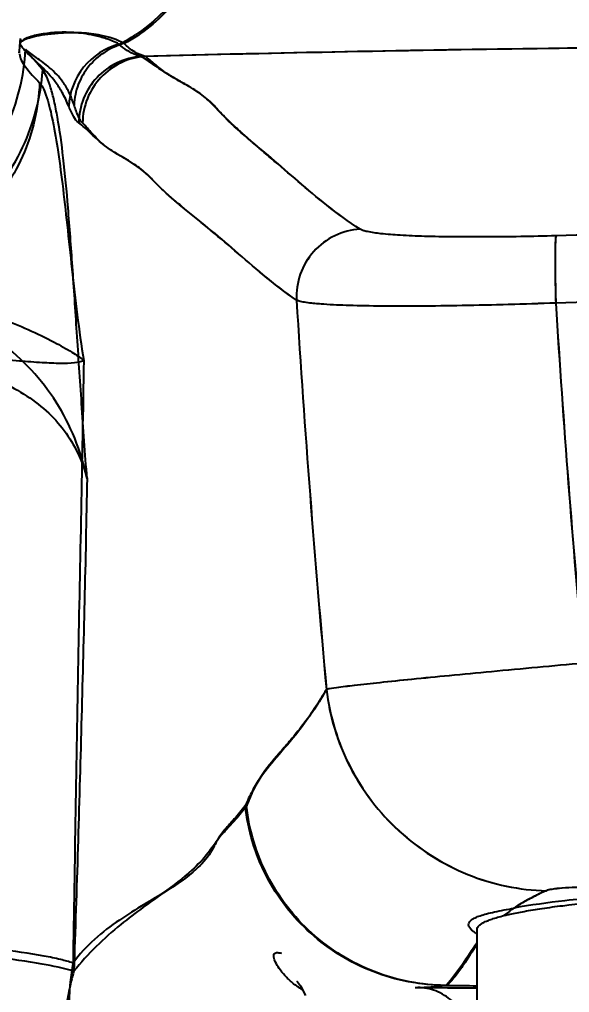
# Model space of a CAD drawing. Header units: millimetres. Extents: x 3553 to 4035, y 25961 to 26175.
# Drawn here: x 3888.5 to 3904.81, y 26053.11 to 26081.94 of the extents above; entities that cross this region are included whole.
import ezdxf

# ---------------------------------------------------------------- set-up
doc = ezdxf.new("R2010")
doc.units = ezdxf.units.MM
doc.styles.get("Standard").update_dxf_attribs({"font": ''})
doc.styles.get('Standard').set_extended_font_data('SimSun')
doc.dimstyles.new('副本 ISO-25-2bei', dxfattribs={"dimscale": 1.7, "dimtxt": 5, "dimasz": 5, "dimexe": 0.5, "dimexo": 0.625, "dimgap": 2, "dimtad": 1, "dimlfac": 0.0393, "dimdsep": 46, "dimtxsty": 'Standard', "dimcen": 2.5, "dimclrd": 1, "dimclre": 1, "dimclrt": 3, "dimadec": 0, "dimazin": 0, "dimtfac": 1, "dimtmove": 0, "dimatfit": 3, "dimfxl": 0, "dimarcsym": 0})

# ---------------------------------------------------------------- blocks, each defined once
blk = doc.blocks.new('*D0')
at = {"color": 1, "lineweight": -2, "transparency": 16777216}
for p, q in [((3837.025, 26072.582), (3837.025, 26160.935)), ((3991.079, 26072.745), (3991.079, 26160.935)), ((3845.525, 26160.085), (3982.579, 26160.085))]:
    blk.add_line(p, q, dxfattribs=at)
at = {"color": 1, "transparency": 16777216}
for points in [[(3845.525, 26161.502), (3845.525, 26158.669), (3837.025, 26160.085)], [(3982.579, 26161.502), (3982.579, 26158.669), (3991.079, 26160.085)]]:
    blk.add_solid(points, dxfattribs=at)
at = {"layer": 'Defpoints', "color": 0, "transparency": 16777216}
for p in [(3991.079, 26160.085), (3991.079, 26071.683), (3837.025, 26071.519)]:
    blk.add_point(p, dxfattribs=at)
at = {"color": 3, "transparency": 16777216, "insert": (3914.052, 26169.435), "char_height": 8.5, "attachment_point": 5}
blk.add_mtext('154.1', dxfattribs=at)

msp = doc.modelspace()

# ---------------------------------------------------------------- linework, layer by layer
for points, knots in [([(3895.085, 26088.704), (3895.107, 26087.891), (3895.039, 26087.072), (3894.877, 26086.273), (3894.877, 26086.273), (3894.725, 26085.522), (3894.491, 26084.788), (3894.163, 26084.096), (3894.163, 26084.096), (3893.867, 26083.471), (3893.495, 26082.881), (3893.031, 26082.364), (3893.031, 26082.364), (3892.622, 26081.907), (3892.142, 26081.508), (3891.602, 26081.223)], [0, 0, 0, 0, 0.25, 0.25, 0.25, 0.25, 0.5, 0.5, 0.5, 0.5, 0.75, 0.75, 0.75, 0.75, 1, 1, 1, 1]), ([(3895.084, 26088.287), (3895.07, 26087.571), (3894.985, 26086.852), (3894.828, 26086.151), (3894.828, 26086.151), (3894.68, 26085.49), (3894.468, 26084.845), (3894.176, 26084.224), (3894.176, 26084.224), (3893.67, 26083.147), (3892.923, 26082.142), (3891.945, 26081.489)], [0, 0, 0, 0, 0.333333, 0.333333, 0.333333, 0.333333, 0.666667, 0.666667, 0.666667, 0.666667, 1, 1, 1, 1]), ([(3891.599, 26081.227), (3891.391, 26081.348), (3891.155, 26081.42), (3890.917, 26081.468), (3890.917, 26081.468), (3890.725, 26081.506), (3890.532, 26081.529), (3890.338, 26081.539), (3890.338, 26081.539), (3890.175, 26081.548), (3890.012, 26081.547), (3889.849, 26081.539), (3889.849, 26081.539), (3889.708, 26081.533), (3889.568, 26081.522), (3889.43, 26081.507), (3889.43, 26081.507), (3889.312, 26081.493), (3889.194, 26081.477), (3889.077, 26081.455), (3889.077, 26081.455), (3888.983, 26081.437), (3888.89, 26081.416), (3888.797, 26081.389), (3888.797, 26081.389), (3888.733, 26081.37), (3888.667, 26081.348), (3888.608, 26081.317), (3888.608, 26081.317), (3888.588, 26081.307), (3888.57, 26081.296), (3888.552, 26081.282), (3888.552, 26081.282), (3888.541, 26081.274), (3888.529, 26081.264), (3888.524, 26081.251)], [0, 0, 0, 0, 0.111111, 0.111111, 0.111111, 0.111111, 0.222222, 0.222222, 0.222222, 0.222222, 0.333333, 0.333333, 0.333333, 0.333333, 0.444444, 0.444444, 0.444444, 0.444444, 0.555556, 0.555556, 0.555556, 0.555556, 0.666667, 0.666667, 0.666667, 0.666667, 0.777778, 0.777778, 0.777778, 0.777778, 0.888889, 0.888889, 0.888889, 0.888889, 1, 1, 1, 1]), ([(3889.198, 26081.512), (3889.061, 26081.491), (3888.925, 26081.461), (3888.792, 26081.416), (3888.792, 26081.416), (3888.71, 26081.388), (3888.629, 26081.354), (3888.562, 26081.3)], [0, 0, 0, 0, 0.5, 0.5, 0.5, 0.5, 1, 1, 1, 1]), ([(3891.449, 26081.205), (3891.391, 26081.244), (3891.328, 26081.272), (3891.262, 26081.297), (3891.262, 26081.297), (3891.199, 26081.322), (3891.134, 26081.346), (3891.069, 26081.367), (3891.069, 26081.367), (3890.953, 26081.405), (3890.834, 26081.437), (3890.713, 26081.464), (3890.713, 26081.464), (3890.608, 26081.488), (3890.503, 26081.506), (3890.395, 26081.521), (3890.395, 26081.521), (3890.301, 26081.534), (3890.204, 26081.543), (3890.109, 26081.55), (3890.109, 26081.55), (3889.805, 26081.571), (3889.498, 26081.559), (3889.198, 26081.512)], [0, 0, 0, 0, 0.166667, 0.166667, 0.166667, 0.166667, 0.333333, 0.333333, 0.333333, 0.333333, 0.5, 0.5, 0.5, 0.5, 0.666667, 0.666667, 0.666667, 0.666667, 0.833333, 0.833333, 0.833333, 0.833333, 1, 1, 1, 1]), ([(3888.562, 26081.3), (3888.557, 26081.294), (3888.552, 26081.29), (3888.546, 26081.285), (3888.546, 26081.285), (3888.535, 26081.274), (3888.525, 26081.261), (3888.52, 26081.245)], [0, 0, 0, 0, 0.5, 0.5, 0.5, 0.5, 1, 1, 1, 1]), ([(3888.55, 26081.157), (3888.546, 26081.163), (3888.542, 26081.171), (3888.539, 26081.177), (3888.539, 26081.177), (3888.53, 26081.193), (3888.523, 26081.21), (3888.52, 26081.228)], [0, 0, 0, 0, 0.5, 0.5, 0.5, 0.5, 1, 1, 1, 1]), ([(3891.448, 26081.205), (3891.046, 26081.096), (3890.668, 26080.855), (3890.4, 26080.523), (3890.4, 26080.523), (3890.134, 26080.196), (3889.977, 26079.779), (3889.959, 26079.367)], [0, 0, 0, 0, 0.5, 0.5, 0.5, 0.5, 1, 1, 1, 1]), ([(3891.598, 26081.227), (3891.396, 26081.172), (3891.201, 26081.085), (3891.025, 26080.97), (3891.025, 26080.97), (3890.848, 26080.855), (3890.69, 26080.713), (3890.558, 26080.551), (3890.558, 26080.551), (3890.425, 26080.389), (3890.319, 26080.206), (3890.244, 26080.012), (3890.244, 26080.012), (3890.17, 26079.819), (3890.126, 26079.612), (3890.116, 26079.406)], [0, 0, 0, 0, 0.25, 0.25, 0.25, 0.25, 0.5, 0.5, 0.5, 0.5, 0.75, 0.75, 0.75, 0.75, 1, 1, 1, 1]), ([(3892.107, 26080.842), (3892.052, 26080.853), (3891.999, 26080.869), (3891.946, 26080.889), (3891.946, 26080.889), (3891.764, 26080.959), (3891.6, 26081.075), (3891.452, 26081.202)], [0, 0, 0, 0, 0.5, 0.5, 0.5, 0.5, 1, 1, 1, 1]), ([(3892.224, 26080.845), (3892.117, 26080.869), (3892.014, 26080.917), (3891.919, 26080.976), (3891.919, 26080.976), (3891.804, 26081.047), (3891.7, 26081.132), (3891.602, 26081.223)], [0, 0, 0, 0, 0.5, 0.5, 0.5, 0.5, 1, 1, 1, 1]), ([(3882.423, 26074.934), (3883.217, 26074.963), (3884.014, 26075.141), (3884.75, 26075.455), (3884.75, 26075.455), (3885.487, 26075.771), (3886.162, 26076.223), (3886.734, 26076.782), (3886.734, 26076.782), (3887.306, 26077.341), (3887.774, 26078.005), (3888.107, 26078.734), (3888.107, 26078.734), (3888.439, 26079.462), (3888.635, 26080.254), (3888.681, 26081.047)], [0, 0, 0, 0, 0.25, 0.25, 0.25, 0.25, 0.5, 0.5, 0.5, 0.5, 0.75, 0.75, 0.75, 0.75, 1, 1, 1, 1]), ([(3888.503, 26080.917), (3888.502, 26080.856), (3888.523, 26080.795), (3888.549, 26080.738), (3888.549, 26080.738), (3888.584, 26080.665), (3888.63, 26080.598), (3888.678, 26080.534), (3888.678, 26080.534), (3888.804, 26080.366), (3888.948, 26080.212), (3889.096, 26080.064)], [0, 0, 0, 0, 0.333333, 0.333333, 0.333333, 0.333333, 0.666667, 0.666667, 0.666667, 0.666667, 1, 1, 1, 1]), ([(3889.959, 26079.367), (3889.902, 26079.506), (3889.84, 26079.645), (3889.766, 26079.776), (3889.766, 26079.776), (3889.706, 26079.884), (3889.636, 26079.987), (3889.562, 26080.087), (3889.562, 26080.087), (3889.436, 26080.253), (3889.295, 26080.407), (3889.145, 26080.552), (3889.145, 26080.552), (3889.024, 26080.669), (3888.897, 26080.782), (3888.777, 26080.9), (3888.777, 26080.9), (3888.73, 26080.946), (3888.684, 26080.992), (3888.64, 26081.042), (3888.64, 26081.042), (3888.607, 26081.078), (3888.576, 26081.116), (3888.55, 26081.157)], [0, 0, 0, 0, 0.166667, 0.166667, 0.166667, 0.166667, 0.333333, 0.333333, 0.333333, 0.333333, 0.5, 0.5, 0.5, 0.5, 0.666667, 0.666667, 0.666667, 0.666667, 0.833333, 0.833333, 0.833333, 0.833333, 1, 1, 1, 1]), ([(3890.116, 26079.406), (3890.072, 26079.537), (3890.025, 26079.667), (3889.964, 26079.792), (3889.964, 26079.792), (3889.914, 26079.895), (3889.855, 26079.994), (3889.789, 26080.086), (3889.789, 26080.086), (3889.676, 26080.244), (3889.538, 26080.384), (3889.391, 26080.51), (3889.391, 26080.51), (3889.266, 26080.619), (3889.132, 26080.718), (3888.997, 26080.813), (3888.997, 26080.813), (3888.891, 26080.889), (3888.783, 26080.965), (3888.681, 26081.047)], [0, 0, 0, 0, 0.2, 0.2, 0.2, 0.2, 0.4, 0.4, 0.4, 0.4, 0.6, 0.6, 0.6, 0.6, 0.8, 0.8, 0.8, 0.8, 1, 1, 1, 1]), ([(3889.188, 26080.439), (3889.097, 26080.553), (3889.003, 26080.664), (3888.908, 26080.773), (3888.908, 26080.773), (3888.831, 26080.864), (3888.753, 26080.953), (3888.681, 26081.047)], [0, 0, 0, 0, 0.5, 0.5, 0.5, 0.5, 1, 1, 1, 1]), ([(3908.733, 26081.121), (3907.215, 26081.112), (3905.697, 26081.097), (3904.179, 26081.078), (3904.179, 26081.078), (3900.154, 26081.027), (3896.13, 26080.944), (3892.107, 26080.842)], [0, 0, 0, 0, 0.5, 0.5, 0.5, 0.5, 1, 1, 1, 1]), ([(3908.733, 26081.121), (3907.228, 26081.112), (3905.722, 26081.098), (3904.216, 26081.078), (3904.216, 26081.078), (3900.218, 26081.028), (3896.221, 26080.945), (3892.224, 26080.845)], [0, 0, 0, 0, 0.5, 0.5, 0.5, 0.5, 1, 1, 1, 1]), ([(3892.107, 26080.842), (3891.862, 26080.825), (3891.619, 26080.76), (3891.395, 26080.654), (3891.395, 26080.654), (3891.172, 26080.548), (3890.969, 26080.4), (3890.799, 26080.22), (3890.799, 26080.22), (3890.63, 26080.041), (3890.494, 26079.829), (3890.401, 26079.6), (3890.401, 26079.6), (3890.308, 26079.371), (3890.258, 26079.123), (3890.255, 26078.878)], [0, 0, 0, 0, 0.25, 0.25, 0.25, 0.25, 0.5, 0.5, 0.5, 0.5, 0.75, 0.75, 0.75, 0.75, 1, 1, 1, 1]), ([(3892.224, 26080.845), (3891.978, 26080.828), (3891.733, 26080.764), (3891.51, 26080.657), (3891.51, 26080.657), (3891.286, 26080.55), (3891.082, 26080.402), (3890.912, 26080.22), (3890.912, 26080.22), (3890.742, 26080.04), (3890.606, 26079.827), (3890.514, 26079.597), (3890.514, 26079.597), (3890.421, 26079.367), (3890.372, 26079.119), (3890.37, 26078.872)], [0, 0, 0, 0, 0.25, 0.25, 0.25, 0.25, 0.5, 0.5, 0.5, 0.5, 0.75, 0.75, 0.75, 0.75, 1, 1, 1, 1]), ([(3898.596, 26075.725), (3898.256, 26075.946), (3897.927, 26076.186), (3897.609, 26076.437), (3897.609, 26076.437), (3897.321, 26076.665), (3897.042, 26076.903), (3896.763, 26077.14), (3896.763, 26077.14), (3896.492, 26077.371), (3896.221, 26077.601), (3895.951, 26077.831), (3895.951, 26077.831), (3895.818, 26077.945), (3895.684, 26078.057), (3895.551, 26078.171), (3895.551, 26078.171), (3895.42, 26078.284), (3895.289, 26078.396), (3895.159, 26078.51), (3895.159, 26078.51), (3895.034, 26078.62), (3894.907, 26078.731), (3894.784, 26078.846), (3894.784, 26078.846), (3894.726, 26078.899), (3894.67, 26078.955), (3894.615, 26079.012), (3894.615, 26079.012), (3894.562, 26079.067), (3894.511, 26079.123), (3894.46, 26079.179), (3894.46, 26079.179), (3894.359, 26079.29), (3894.258, 26079.402), (3894.148, 26079.505), (3894.148, 26079.505), (3894.027, 26079.619), (3893.895, 26079.721), (3893.757, 26079.813), (3893.757, 26079.813), (3893.601, 26079.916), (3893.439, 26080.008), (3893.276, 26080.099), (3893.276, 26080.099), (3893.122, 26080.186), (3892.97, 26080.273), (3892.821, 26080.367), (3892.821, 26080.367), (3892.696, 26080.447), (3892.573, 26080.533), (3892.451, 26080.618), (3892.451, 26080.618), (3892.339, 26080.696), (3892.226, 26080.774), (3892.107, 26080.842)], [0, 0, 0, 0, 0.071429, 0.071429, 0.071429, 0.071429, 0.142857, 0.142857, 0.142857, 0.142857, 0.214286, 0.214286, 0.214286, 0.214286, 0.285714, 0.285714, 0.285714, 0.285714, 0.357143, 0.357143, 0.357143, 0.357143, 0.428571, 0.428571, 0.428571, 0.428571, 0.5, 0.5, 0.5, 0.5, 0.571429, 0.571429, 0.571429, 0.571429, 0.642857, 0.642857, 0.642857, 0.642857, 0.714286, 0.714286, 0.714286, 0.714286, 0.785714, 0.785714, 0.785714, 0.785714, 0.857143, 0.857143, 0.857143, 0.857143, 0.928571, 0.928571, 0.928571, 0.928571, 1, 1, 1, 1]), ([(3898.596, 26075.725), (3898.254, 26075.945), (3897.925, 26076.184), (3897.607, 26076.436), (3897.607, 26076.436), (3897.32, 26076.662), (3897.043, 26076.9), (3896.767, 26077.138), (3896.767, 26077.138), (3896.501, 26077.369), (3896.235, 26077.601), (3895.968, 26077.829), (3895.968, 26077.829), (3895.703, 26078.054), (3895.434, 26078.277), (3895.172, 26078.506), (3895.172, 26078.506), (3895.046, 26078.616), (3894.922, 26078.728), (3894.801, 26078.841), (3894.801, 26078.841), (3894.685, 26078.95), (3894.571, 26079.061), (3894.46, 26079.174), (3894.46, 26079.174), (3894.354, 26079.283), (3894.252, 26079.394), (3894.142, 26079.499), (3894.142, 26079.499), (3894.085, 26079.553), (3894.026, 26079.606), (3893.965, 26079.657), (3893.965, 26079.657), (3893.898, 26079.71), (3893.829, 26079.761), (3893.758, 26079.808), (3893.758, 26079.808), (3893.601, 26079.911), (3893.437, 26080.001), (3893.272, 26080.093), (3893.272, 26080.093), (3893.122, 26080.177), (3892.973, 26080.263), (3892.832, 26080.362), (3892.832, 26080.362), (3892.72, 26080.44), (3892.613, 26080.527), (3892.509, 26080.616), (3892.509, 26080.616), (3892.415, 26080.695), (3892.324, 26080.774), (3892.224, 26080.845)], [0, 0, 0, 0, 0.076923, 0.076923, 0.076923, 0.076923, 0.153846, 0.153846, 0.153846, 0.153846, 0.230769, 0.230769, 0.230769, 0.230769, 0.307692, 0.307692, 0.307692, 0.307692, 0.384615, 0.384615, 0.384615, 0.384615, 0.461538, 0.461538, 0.461538, 0.461538, 0.538462, 0.538462, 0.538462, 0.538462, 0.615385, 0.615385, 0.615385, 0.615385, 0.692308, 0.692308, 0.692308, 0.692308, 0.769231, 0.769231, 0.769231, 0.769231, 0.846154, 0.846154, 0.846154, 0.846154, 0.923077, 0.923077, 0.923077, 0.923077, 1, 1, 1, 1]), ([(3882.922, 26074.379), (3883.713, 26074.409), (3884.504, 26074.588), (3885.236, 26074.9), (3885.236, 26074.9), (3885.97, 26075.214), (3886.643, 26075.663), (3887.216, 26076.216), (3887.216, 26076.216), (3887.787, 26076.769), (3888.257, 26077.426), (3888.594, 26078.149), (3888.594, 26078.149), (3888.931, 26078.868), (3889.134, 26079.653), (3889.188, 26080.439)], [0, 0, 0, 0, 0.25, 0.25, 0.25, 0.25, 0.5, 0.5, 0.5, 0.5, 0.75, 0.75, 0.75, 0.75, 1, 1, 1, 1]), ([(3890.502, 26068.338), (3890.447, 26069.079), (3890.394, 26069.82), (3890.343, 26070.561), (3890.343, 26070.561), (3890.294, 26071.265), (3890.247, 26071.968), (3890.201, 26072.672), (3890.201, 26072.672), (3890.158, 26073.322), (3890.115, 26073.971), (3890.07, 26074.62), (3890.07, 26074.62), (3890.03, 26075.2), (3889.988, 26075.78), (3889.94, 26076.359), (3889.94, 26076.359), (3889.899, 26076.855), (3889.854, 26077.35), (3889.797, 26077.844), (3889.797, 26077.844), (3889.751, 26078.245), (3889.697, 26078.646), (3889.625, 26079.044), (3889.625, 26079.044), (3889.596, 26079.207), (3889.564, 26079.368), (3889.528, 26079.529), (3889.528, 26079.529), (3889.497, 26079.663), (3889.462, 26079.797), (3889.421, 26079.928), (3889.421, 26079.928), (3889.389, 26080.032), (3889.353, 26080.135), (3889.308, 26080.235), (3889.308, 26080.235), (3889.275, 26080.307), (3889.239, 26080.378), (3889.188, 26080.439)], [0, 0, 0, 0, 0.1, 0.1, 0.1, 0.1, 0.2, 0.2, 0.2, 0.2, 0.3, 0.3, 0.3, 0.3, 0.4, 0.4, 0.4, 0.4, 0.5, 0.5, 0.5, 0.5, 0.6, 0.6, 0.6, 0.6, 0.7, 0.7, 0.7, 0.7, 0.8, 0.8, 0.8, 0.8, 0.9, 0.9, 0.9, 0.9, 1, 1, 1, 1]), ([(3889.096, 26080.064), (3889.066, 26079.319), (3888.892, 26078.574), (3888.589, 26077.888), (3888.589, 26077.888), (3888.286, 26077.201), (3887.852, 26076.572), (3887.321, 26076.045), (3887.321, 26076.045), (3886.788, 26075.517), (3886.157, 26075.088), (3885.466, 26074.791), (3885.466, 26074.791), (3884.777, 26074.493), (3884.03, 26074.327), (3883.286, 26074.302)], [0, 0, 0, 0, 0.25, 0.25, 0.25, 0.25, 0.5, 0.5, 0.5, 0.5, 0.75, 0.75, 0.75, 0.75, 1, 1, 1, 1]), ([(3889.096, 26080.064), (3889.136, 26080.023), (3889.165, 26079.973), (3889.19, 26079.923), (3889.19, 26079.923), (3889.228, 26079.85), (3889.257, 26079.775), (3889.284, 26079.698), (3889.284, 26079.698), (3889.36, 26079.485), (3889.414, 26079.261), (3889.461, 26079.038), (3889.461, 26079.038), (3889.524, 26078.74), (3889.576, 26078.442), (3889.623, 26078.142), (3889.623, 26078.142), (3889.679, 26077.785), (3889.726, 26077.425), (3889.771, 26077.065), (3889.771, 26077.065), (3889.822, 26076.66), (3889.867, 26076.255), (3889.912, 26075.851), (3889.912, 26075.851), (3889.959, 26075.415), (3890.006, 26074.978), (3890.054, 26074.542), (3890.054, 26074.542), (3890.153, 26073.636), (3890.257, 26072.732), (3890.406, 26071.834)], [0, 0, 0, 0, 0.125, 0.125, 0.125, 0.125, 0.25, 0.25, 0.25, 0.25, 0.375, 0.375, 0.375, 0.375, 0.5, 0.5, 0.5, 0.5, 0.625, 0.625, 0.625, 0.625, 0.75, 0.75, 0.75, 0.75, 0.875, 0.875, 0.875, 0.875, 1, 1, 1, 1]), ([(3890.255, 26078.878), (3890.192, 26078.922), (3890.148, 26078.987), (3890.11, 26079.054), (3890.11, 26079.054), (3890.051, 26079.156), (3890.003, 26079.26), (3889.959, 26079.367)], [0, 0, 0, 0, 0.5, 0.5, 0.5, 0.5, 1, 1, 1, 1]), ([(3890.37, 26078.872), (3890.346, 26078.894), (3890.327, 26078.921), (3890.309, 26078.949), (3890.309, 26078.949), (3890.287, 26078.986), (3890.267, 26079.026), (3890.248, 26079.066), (3890.248, 26079.066), (3890.197, 26079.176), (3890.156, 26079.291), (3890.116, 26079.406)], [0, 0, 0, 0, 0.333333, 0.333333, 0.333333, 0.333333, 0.666667, 0.666667, 0.666667, 0.666667, 1, 1, 1, 1]), ([(3896.712, 26073.621), (3896.374, 26073.857), (3896.046, 26074.109), (3895.728, 26074.371), (3895.728, 26074.371), (3895.444, 26074.606), (3895.167, 26074.848), (3894.886, 26075.088), (3894.886, 26075.088), (3894.62, 26075.316), (3894.351, 26075.541), (3894.08, 26075.765), (3894.08, 26075.765), (3893.948, 26075.873), (3893.816, 26075.982), (3893.683, 26076.09), (3893.683, 26076.09), (3893.554, 26076.195), (3893.424, 26076.302), (3893.294, 26076.408), (3893.294, 26076.408), (3893.169, 26076.511), (3893.045, 26076.614), (3892.924, 26076.723), (3892.924, 26076.723), (3892.813, 26076.823), (3892.705, 26076.928), (3892.6, 26077.034), (3892.6, 26077.034), (3892.498, 26077.138), (3892.398, 26077.245), (3892.291, 26077.343), (3892.291, 26077.343), (3892.173, 26077.453), (3892.045, 26077.555), (3891.911, 26077.645), (3891.911, 26077.645), (3891.754, 26077.75), (3891.587, 26077.841), (3891.425, 26077.938), (3891.425, 26077.938), (3891.266, 26078.033), (3891.11, 26078.134), (3890.966, 26078.249), (3890.966, 26078.249), (3890.837, 26078.351), (3890.718, 26078.464), (3890.598, 26078.577), (3890.598, 26078.577), (3890.488, 26078.682), (3890.377, 26078.788), (3890.255, 26078.878)], [0, 0, 0, 0, 0.076923, 0.076923, 0.076923, 0.076923, 0.153846, 0.153846, 0.153846, 0.153846, 0.230769, 0.230769, 0.230769, 0.230769, 0.307692, 0.307692, 0.307692, 0.307692, 0.384615, 0.384615, 0.384615, 0.384615, 0.461538, 0.461538, 0.461538, 0.461538, 0.538462, 0.538462, 0.538462, 0.538462, 0.615385, 0.615385, 0.615385, 0.615385, 0.692308, 0.692308, 0.692308, 0.692308, 0.769231, 0.769231, 0.769231, 0.769231, 0.846154, 0.846154, 0.846154, 0.846154, 0.923077, 0.923077, 0.923077, 0.923077, 1, 1, 1, 1]), ([(3896.711, 26073.621), (3896.373, 26073.857), (3896.044, 26074.109), (3895.725, 26074.371), (3895.725, 26074.371), (3895.443, 26074.604), (3895.167, 26074.845), (3894.89, 26075.086), (3894.89, 26075.086), (3894.628, 26075.314), (3894.365, 26075.54), (3894.096, 26075.76), (3894.096, 26075.76), (3893.834, 26075.976), (3893.568, 26076.186), (3893.307, 26076.403), (3893.307, 26076.403), (3893.182, 26076.506), (3893.059, 26076.611), (3892.937, 26076.718), (3892.937, 26076.718), (3892.822, 26076.819), (3892.709, 26076.923), (3892.6, 26077.031), (3892.6, 26077.031), (3892.495, 26077.135), (3892.393, 26077.242), (3892.285, 26077.342), (3892.285, 26077.342), (3892.165, 26077.453), (3892.037, 26077.555), (3891.903, 26077.646), (3891.903, 26077.646), (3891.746, 26077.751), (3891.581, 26077.841), (3891.419, 26077.937), (3891.419, 26077.937), (3891.266, 26078.028), (3891.116, 26078.126), (3890.98, 26078.24), (3890.98, 26078.24), (3890.863, 26078.338), (3890.755, 26078.447), (3890.653, 26078.561), (3890.653, 26078.561), (3890.56, 26078.666), (3890.469, 26078.774), (3890.37, 26078.872)], [0, 0, 0, 0, 0.083333, 0.083333, 0.083333, 0.083333, 0.166667, 0.166667, 0.166667, 0.166667, 0.25, 0.25, 0.25, 0.25, 0.333333, 0.333333, 0.333333, 0.333333, 0.416667, 0.416667, 0.416667, 0.416667, 0.5, 0.5, 0.5, 0.5, 0.583333, 0.583333, 0.583333, 0.583333, 0.666667, 0.666667, 0.666667, 0.666667, 0.75, 0.75, 0.75, 0.75, 0.833333, 0.833333, 0.833333, 0.833333, 0.916667, 0.916667, 0.916667, 0.916667, 1, 1, 1, 1]), ([(3898.596, 26075.725), (3898.337, 26075.71), (3898.079, 26075.642), (3897.844, 26075.53), (3897.844, 26075.53), (3897.609, 26075.416), (3897.396, 26075.256), (3897.222, 26075.061), (3897.222, 26075.061), (3897.047, 26074.867), (3896.912, 26074.638), (3896.824, 26074.391), (3896.824, 26074.391), (3896.737, 26074.145), (3896.698, 26073.88), (3896.711, 26073.621)], [0, 0, 0, 0, 0.25, 0.25, 0.25, 0.25, 0.5, 0.5, 0.5, 0.5, 0.75, 0.75, 0.75, 0.75, 1, 1, 1, 1]), ([(3898.596, 26075.725), (3898.338, 26075.71), (3898.079, 26075.643), (3897.845, 26075.53), (3897.845, 26075.53), (3897.609, 26075.416), (3897.397, 26075.256), (3897.222, 26075.061), (3897.222, 26075.061), (3897.048, 26074.867), (3896.912, 26074.638), (3896.825, 26074.391), (3896.825, 26074.391), (3896.738, 26074.144), (3896.699, 26073.88), (3896.712, 26073.621)], [0, 0, 0, 0, 0.25, 0.25, 0.25, 0.25, 0.5, 0.5, 0.5, 0.5, 0.75, 0.75, 0.75, 0.75, 1, 1, 1, 1]), ([(3904.403, 26075.528), (3903.705, 26075.509), (3903.008, 26075.497), (3902.311, 26075.494), (3902.311, 26075.494), (3901.992, 26075.493), (3901.675, 26075.493), (3901.357, 26075.497), (3901.357, 26075.497), (3901.072, 26075.499), (3900.789, 26075.505), (3900.504, 26075.513), (3900.504, 26075.513), (3900.263, 26075.521), (3900.022, 26075.531), (3899.781, 26075.546), (3899.781, 26075.546), (3899.591, 26075.557), (3899.401, 26075.571), (3899.211, 26075.592), (3899.211, 26075.592), (3899.077, 26075.606), (3898.943, 26075.623), (3898.812, 26075.652), (3898.812, 26075.652), (3898.766, 26075.662), (3898.722, 26075.672), (3898.679, 26075.686), (3898.679, 26075.686), (3898.65, 26075.696), (3898.621, 26075.708), (3898.596, 26075.725)], [0, 0, 0, 0, 0.125, 0.125, 0.125, 0.125, 0.25, 0.25, 0.25, 0.25, 0.375, 0.375, 0.375, 0.375, 0.5, 0.5, 0.5, 0.5, 0.625, 0.625, 0.625, 0.625, 0.75, 0.75, 0.75, 0.75, 0.875, 0.875, 0.875, 0.875, 1, 1, 1, 1]), ([(3904.404, 26075.528), (3903.706, 26075.509), (3903.009, 26075.497), (3902.311, 26075.494), (3902.311, 26075.494), (3901.994, 26075.493), (3901.676, 26075.493), (3901.358, 26075.497), (3901.358, 26075.497), (3901.073, 26075.499), (3900.79, 26075.505), (3900.505, 26075.513), (3900.505, 26075.513), (3900.263, 26075.521), (3900.023, 26075.531), (3899.782, 26075.546), (3899.782, 26075.546), (3899.591, 26075.557), (3899.401, 26075.571), (3899.211, 26075.592), (3899.211, 26075.592), (3899.077, 26075.606), (3898.944, 26075.623), (3898.812, 26075.652), (3898.812, 26075.652), (3898.768, 26075.662), (3898.723, 26075.672), (3898.681, 26075.686), (3898.681, 26075.686), (3898.652, 26075.697), (3898.621, 26075.708), (3898.596, 26075.725)], [0, 0, 0, 0, 0.125, 0.125, 0.125, 0.125, 0.25, 0.25, 0.25, 0.25, 0.375, 0.375, 0.375, 0.375, 0.5, 0.5, 0.5, 0.5, 0.625, 0.625, 0.625, 0.625, 0.75, 0.75, 0.75, 0.75, 0.875, 0.875, 0.875, 0.875, 1, 1, 1, 1]), ([(3904.403, 26075.528), (3904.395, 26075.508), (3904.394, 26075.487), (3904.393, 26075.464), (3904.393, 26075.464), (3904.389, 26075.42), (3904.386, 26075.377), (3904.384, 26075.333), (3904.384, 26075.333), (3904.381, 26075.269), (3904.38, 26075.204), (3904.379, 26075.14), (3904.379, 26075.14), (3904.378, 26075.057), (3904.377, 26074.974), (3904.377, 26074.891), (3904.377, 26074.891), (3904.375, 26074.793), (3904.377, 26074.694), (3904.377, 26074.595), (3904.377, 26074.595), (3904.378, 26074.485), (3904.379, 26074.374), (3904.38, 26074.263), (3904.38, 26074.263), (3904.384, 26074.021), (3904.389, 26073.778), (3904.396, 26073.536)], [0, 0, 0, 0, 0.142857, 0.142857, 0.142857, 0.142857, 0.285714, 0.285714, 0.285714, 0.285714, 0.428571, 0.428571, 0.428571, 0.428571, 0.571429, 0.571429, 0.571429, 0.571429, 0.714286, 0.714286, 0.714286, 0.714286, 0.857143, 0.857143, 0.857143, 0.857143, 1, 1, 1, 1]), ([(3904.404, 26075.528), (3904.396, 26075.508), (3904.395, 26075.487), (3904.394, 26075.464), (3904.394, 26075.464), (3904.39, 26075.42), (3904.387, 26075.377), (3904.385, 26075.333), (3904.385, 26075.333), (3904.382, 26075.269), (3904.381, 26075.204), (3904.38, 26075.14), (3904.38, 26075.14), (3904.379, 26075.057), (3904.378, 26074.974), (3904.378, 26074.891), (3904.378, 26074.891), (3904.377, 26074.793), (3904.378, 26074.694), (3904.378, 26074.595), (3904.378, 26074.595), (3904.379, 26074.485), (3904.38, 26074.374), (3904.382, 26074.263), (3904.382, 26074.263), (3904.385, 26074.021), (3904.39, 26073.778), (3904.397, 26073.536)], [0, 0, 0, 0, 0.142857, 0.142857, 0.142857, 0.142857, 0.285714, 0.285714, 0.285714, 0.285714, 0.428571, 0.428571, 0.428571, 0.428571, 0.571429, 0.571429, 0.571429, 0.571429, 0.714286, 0.714286, 0.714286, 0.714286, 0.857143, 0.857143, 0.857143, 0.857143, 1, 1, 1, 1]), ([(3890.502, 26068.338), (3890.413, 26068.744), (3890.292, 26069.144), (3890.136, 26069.53), (3890.136, 26069.53), (3889.985, 26069.902), (3889.802, 26070.261), (3889.587, 26070.6), (3889.587, 26070.6), (3889.372, 26070.936), (3889.126, 26071.253), (3888.855, 26071.545), (3888.855, 26071.545), (3888.577, 26071.845), (3888.273, 26072.12), (3887.95, 26072.37), (3887.95, 26072.37), (3887.262, 26072.904), (3886.486, 26073.328), (3885.678, 26073.656), (3885.678, 26073.656), (3885.243, 26073.832), (3884.799, 26073.98), (3884.347, 26074.101), (3884.347, 26074.101), (3883.879, 26074.226), (3883.403, 26074.322), (3882.922, 26074.379)], [0, 0, 0, 0, 0.142857, 0.142857, 0.142857, 0.142857, 0.285714, 0.285714, 0.285714, 0.285714, 0.428571, 0.428571, 0.428571, 0.428571, 0.571429, 0.571429, 0.571429, 0.571429, 0.714286, 0.714286, 0.714286, 0.714286, 0.857143, 0.857143, 0.857143, 0.857143, 1, 1, 1, 1]), ([(3883.286, 26074.302), (3883.725, 26074.261), (3884.161, 26074.19), (3884.594, 26074.101), (3884.594, 26074.101), (3885.009, 26074.016), (3885.42, 26073.914), (3885.828, 26073.801), (3885.828, 26073.801), (3886.553, 26073.599), (3887.266, 26073.357), (3887.967, 26073.081), (3887.967, 26073.081), (3888.499, 26072.872), (3889.023, 26072.643), (3889.529, 26072.377), (3889.529, 26072.377), (3889.707, 26072.282), (3889.884, 26072.183), (3890.056, 26072.077), (3890.056, 26072.077), (3890.176, 26072.002), (3890.296, 26071.922), (3890.406, 26071.834)], [0, 0, 0, 0, 0.166667, 0.166667, 0.166667, 0.166667, 0.333333, 0.333333, 0.333333, 0.333333, 0.5, 0.5, 0.5, 0.5, 0.666667, 0.666667, 0.666667, 0.666667, 0.833333, 0.833333, 0.833333, 0.833333, 1, 1, 1, 1]), ([(3904.396, 26073.536), (3903.924, 26073.519), (3903.453, 26073.504), (3902.982, 26073.491), (3902.982, 26073.491), (3902.528, 26073.478), (3902.074, 26073.469), (3901.621, 26073.46), (3901.621, 26073.46), (3901.199, 26073.453), (3900.778, 26073.447), (3900.356, 26073.445), (3900.356, 26073.445), (3899.98, 26073.442), (3899.604, 26073.442), (3899.228, 26073.445), (3899.228, 26073.445), (3898.91, 26073.448), (3898.591, 26073.454), (3898.274, 26073.463), (3898.274, 26073.463), (3898.022, 26073.472), (3897.771, 26073.482), (3897.521, 26073.5), (3897.521, 26073.5), (3897.423, 26073.506), (3897.325, 26073.514), (3897.229, 26073.523), (3897.229, 26073.523), (3897.15, 26073.532), (3897.072, 26073.541), (3896.995, 26073.552), (3896.995, 26073.552), (3896.937, 26073.561), (3896.879, 26073.572), (3896.822, 26073.585), (3896.822, 26073.585), (3896.784, 26073.594), (3896.746, 26073.605), (3896.711, 26073.621)], [0, 0, 0, 0, 0.1, 0.1, 0.1, 0.1, 0.2, 0.2, 0.2, 0.2, 0.3, 0.3, 0.3, 0.3, 0.4, 0.4, 0.4, 0.4, 0.5, 0.5, 0.5, 0.5, 0.6, 0.6, 0.6, 0.6, 0.7, 0.7, 0.7, 0.7, 0.8, 0.8, 0.8, 0.8, 0.9, 0.9, 0.9, 0.9, 1, 1, 1, 1]), ([(3904.397, 26073.536), (3903.472, 26073.503), (3902.547, 26073.476), (3901.621, 26073.46), (3901.621, 26073.46), (3901.2, 26073.453), (3900.778, 26073.447), (3900.357, 26073.444), (3900.357, 26073.444), (3899.981, 26073.442), (3899.605, 26073.442), (3899.229, 26073.445), (3899.229, 26073.445), (3898.91, 26073.448), (3898.592, 26073.454), (3898.274, 26073.463), (3898.274, 26073.463), (3898.023, 26073.472), (3897.772, 26073.483), (3897.521, 26073.499), (3897.521, 26073.499), (3897.346, 26073.511), (3897.17, 26073.526), (3896.996, 26073.552), (3896.996, 26073.552), (3896.938, 26073.561), (3896.88, 26073.571), (3896.823, 26073.585), (3896.823, 26073.585), (3896.785, 26073.593), (3896.748, 26073.604), (3896.712, 26073.621)], [0, 0, 0, 0, 0.125, 0.125, 0.125, 0.125, 0.25, 0.25, 0.25, 0.25, 0.375, 0.375, 0.375, 0.375, 0.5, 0.5, 0.5, 0.5, 0.625, 0.625, 0.625, 0.625, 0.75, 0.75, 0.75, 0.75, 0.875, 0.875, 0.875, 0.875, 1, 1, 1, 1]), ([(3872.651, 26072.305), (3873.749, 26072.345), (3874.847, 26072.372), (3875.947, 26072.385), (3875.947, 26072.385), (3876.995, 26072.398), (3878.043, 26072.397), (3879.093, 26072.382), (3879.093, 26072.382), (3880.061, 26072.368), (3881.03, 26072.341), (3881.997, 26072.3), (3881.997, 26072.3), (3882.86, 26072.264), (3883.72, 26072.215), (3884.58, 26072.156), (3884.58, 26072.156), (3885.31, 26072.106), (3886.039, 26072.047), (3886.768, 26071.982), (3886.768, 26071.982), (3887.076, 26071.956), (3887.384, 26071.928), (3887.693, 26071.9), (3887.693, 26071.9), (3887.961, 26071.875), (3888.229, 26071.851), (3888.498, 26071.829), (3888.498, 26071.829), (3888.723, 26071.811), (3888.95, 26071.792), (3889.175, 26071.778), (3889.175, 26071.778), (3889.358, 26071.768), (3889.541, 26071.758), (3889.722, 26071.757), (3889.722, 26071.757), (3889.86, 26071.756), (3889.996, 26071.758), (3890.133, 26071.772), (3890.133, 26071.772), (3890.227, 26071.782), (3890.32, 26071.797), (3890.406, 26071.834)], [0, 0, 0, 0, 0.090909, 0.090909, 0.090909, 0.090909, 0.181818, 0.181818, 0.181818, 0.181818, 0.272727, 0.272727, 0.272727, 0.272727, 0.363636, 0.363636, 0.363636, 0.363636, 0.454545, 0.454545, 0.454545, 0.454545, 0.545455, 0.545455, 0.545455, 0.545455, 0.636364, 0.636364, 0.636364, 0.636364, 0.727273, 0.727273, 0.727273, 0.727273, 0.818182, 0.818182, 0.818182, 0.818182, 0.909091, 0.909091, 0.909091, 0.909091, 1, 1, 1, 1]), ([(3872.693, 26072.356), (3873.803, 26072.4), (3874.912, 26072.433), (3876.022, 26072.451), (3876.022, 26072.451), (3877.081, 26072.468), (3878.141, 26072.472), (3879.2, 26072.456), (3879.2, 26072.456), (3880.178, 26072.441), (3881.157, 26072.408), (3882.133, 26072.344), (3882.133, 26072.344), (3883.003, 26072.287), (3883.87, 26072.206), (3884.733, 26072.076), (3884.733, 26072.076), (3885.472, 26071.964), (3886.207, 26071.816), (3886.919, 26071.594), (3886.919, 26071.594), (3887.232, 26071.496), (3887.539, 26071.384), (3887.837, 26071.253), (3887.837, 26071.253), (3888.111, 26071.133), (3888.376, 26070.996), (3888.63, 26070.837), (3888.63, 26070.837), (3888.864, 26070.691), (3889.087, 26070.525), (3889.293, 26070.339), (3889.293, 26070.339), (3889.488, 26070.163), (3889.667, 26069.969), (3889.824, 26069.757), (3889.824, 26069.757), (3889.98, 26069.549), (3890.114, 26069.325), (3890.226, 26069.089), (3890.226, 26069.089), (3890.341, 26068.848), (3890.432, 26068.595), (3890.502, 26068.338)], [0, 0, 0, 0, 0.090909, 0.090909, 0.090909, 0.090909, 0.181818, 0.181818, 0.181818, 0.181818, 0.272727, 0.272727, 0.272727, 0.272727, 0.363636, 0.363636, 0.363636, 0.363636, 0.454545, 0.454545, 0.454545, 0.454545, 0.545455, 0.545455, 0.545455, 0.545455, 0.636364, 0.636364, 0.636364, 0.636364, 0.727273, 0.727273, 0.727273, 0.727273, 0.818182, 0.818182, 0.818182, 0.818182, 0.909091, 0.909091, 0.909091, 0.909091, 1, 1, 1, 1]), ([(3890.406, 26071.834), (3890.359, 26068.864), (3890.293, 26065.893), (3890.236, 26062.923), (3890.236, 26062.923), (3890.181, 26059.942), (3890.134, 26056.961), (3890.087, 26053.98)], [0, 0, 0, 0, 0.5, 0.5, 0.5, 0.5, 1, 1, 1, 1]), ([(3890.502, 26068.338), (3890.459, 26065.906), (3890.399, 26063.476), (3890.332, 26061.046), (3890.332, 26061.046), (3890.267, 26058.609), (3890.194, 26056.172), (3890.113, 26053.736)], [0, 0, 0, 0, 0.5, 0.5, 0.5, 0.5, 1, 1, 1, 1]), ([(3905.221, 26062.865), (3904.309, 26062.781), (3903.398, 26062.697), (3902.488, 26062.613), (3902.488, 26062.613), (3902.072, 26062.573), (3901.656, 26062.534), (3901.24, 26062.493), (3901.24, 26062.493), (3900.868, 26062.458), (3900.497, 26062.422), (3900.125, 26062.385), (3900.125, 26062.385), (3899.809, 26062.353), (3899.492, 26062.321), (3899.177, 26062.287), (3899.177, 26062.287), (3898.926, 26062.261), (3898.675, 26062.234), (3898.425, 26062.205), (3898.425, 26062.205), (3898.248, 26062.183), (3898.071, 26062.161), (3897.893, 26062.137), (3897.893, 26062.137), (3897.795, 26062.123), (3897.696, 26062.109), (3897.599, 26062.085)], [0, 0, 0, 0, 0.142857, 0.142857, 0.142857, 0.142857, 0.285714, 0.285714, 0.285714, 0.285714, 0.428571, 0.428571, 0.428571, 0.428571, 0.571429, 0.571429, 0.571429, 0.571429, 0.714286, 0.714286, 0.714286, 0.714286, 0.857143, 0.857143, 0.857143, 0.857143, 1, 1, 1, 1]), ([(3905.224, 26062.865), (3904.312, 26062.782), (3903.401, 26062.697), (3902.49, 26062.612), (3902.49, 26062.612), (3902.074, 26062.573), (3901.658, 26062.533), (3901.242, 26062.493), (3901.242, 26062.493), (3900.87, 26062.458), (3900.499, 26062.422), (3900.127, 26062.384), (3900.127, 26062.384), (3899.811, 26062.353), (3899.495, 26062.319), (3899.179, 26062.286), (3899.179, 26062.286), (3898.929, 26062.26), (3898.677, 26062.232), (3898.427, 26062.202), (3898.427, 26062.202), (3898.25, 26062.182), (3898.074, 26062.159), (3897.897, 26062.135), (3897.897, 26062.135), (3897.798, 26062.122), (3897.699, 26062.108), (3897.602, 26062.084)], [0, 0, 0, 0, 0.142857, 0.142857, 0.142857, 0.142857, 0.285714, 0.285714, 0.285714, 0.285714, 0.428571, 0.428571, 0.428571, 0.428571, 0.571429, 0.571429, 0.571429, 0.571429, 0.714286, 0.714286, 0.714286, 0.714286, 0.857143, 0.857143, 0.857143, 0.857143, 1, 1, 1, 1]), ([(3897.602, 26062.084), (3897.373, 26061.691), (3897.121, 26061.309), (3896.845, 26060.947), (3896.845, 26060.947), (3896.638, 26060.676), (3896.416, 26060.417), (3896.193, 26060.157), (3896.193, 26060.157), (3896.001, 26059.933), (3895.809, 26059.71), (3895.641, 26059.468), (3895.641, 26059.468), (3895.554, 26059.345), (3895.475, 26059.216), (3895.403, 26059.083), (3895.403, 26059.083), (3895.325, 26058.938), (3895.257, 26058.786), (3895.194, 26058.634)], [0, 0, 0, 0, 0.2, 0.2, 0.2, 0.2, 0.4, 0.4, 0.4, 0.4, 0.6, 0.6, 0.6, 0.6, 0.8, 0.8, 0.8, 0.8, 1, 1, 1, 1]), ([(3897.599, 26062.085), (3897.369, 26061.694), (3897.117, 26061.315), (3896.839, 26060.957), (3896.839, 26060.957), (3896.729, 26060.816), (3896.615, 26060.677), (3896.499, 26060.542), (3896.499, 26060.542), (3896.396, 26060.421), (3896.292, 26060.303), (3896.189, 26060.182), (3896.189, 26060.182), (3895.999, 26059.963), (3895.812, 26059.741), (3895.654, 26059.498), (3895.654, 26059.498), (3895.571, 26059.371), (3895.495, 26059.237), (3895.429, 26059.101), (3895.429, 26059.101), (3895.355, 26058.947), (3895.291, 26058.788), (3895.23, 26058.63)], [0, 0, 0, 0, 0.166667, 0.166667, 0.166667, 0.166667, 0.333333, 0.333333, 0.333333, 0.333333, 0.5, 0.5, 0.5, 0.5, 0.666667, 0.666667, 0.666667, 0.666667, 0.833333, 0.833333, 0.833333, 0.833333, 1, 1, 1, 1]), ([(3897.599, 26062.085), (3897.689, 26061.295), (3897.929, 26060.514), (3898.295, 26059.801), (3898.295, 26059.801), (3898.664, 26059.083), (3899.163, 26058.433), (3899.758, 26057.889), (3899.758, 26057.889), (3900.35, 26057.345), (3901.041, 26056.907), (3901.788, 26056.605), (3901.788, 26056.605), (3902.527, 26056.307), (3903.323, 26056.14), (3904.114, 26056.124)], [0, 0, 0, 0, 0.25, 0.25, 0.25, 0.25, 0.5, 0.5, 0.5, 0.5, 0.75, 0.75, 0.75, 0.75, 1, 1, 1, 1]), ([(3897.602, 26062.084), (3897.693, 26061.294), (3897.932, 26060.513), (3898.298, 26059.8), (3898.298, 26059.8), (3898.668, 26059.082), (3899.166, 26058.432), (3899.761, 26057.887), (3899.761, 26057.887), (3900.354, 26057.345), (3901.044, 26056.907), (3901.792, 26056.604), (3901.792, 26056.604), (3902.53, 26056.306), (3903.326, 26056.14), (3904.118, 26056.124)], [0, 0, 0, 0, 0.25, 0.25, 0.25, 0.25, 0.5, 0.5, 0.5, 0.5, 0.75, 0.75, 0.75, 0.75, 1, 1, 1, 1]), ([(3895.194, 26058.634), (3895.087, 26058.504), (3894.979, 26058.375), (3894.867, 26058.249), (3894.867, 26058.249), (3894.774, 26058.144), (3894.678, 26058.041), (3894.588, 26057.933), (3894.588, 26057.933), (3894.506, 26057.835), (3894.429, 26057.734), (3894.366, 26057.624), (3894.366, 26057.624), (3894.333, 26057.567), (3894.304, 26057.509), (3894.275, 26057.451), (3894.275, 26057.451), (3894.241, 26057.385), (3894.206, 26057.318), (3894.166, 26057.255), (3894.166, 26057.255), (3894.05, 26057.07), (3893.9, 26056.908), (3893.737, 26056.76), (3893.737, 26056.76), (3893.466, 26056.513), (3893.163, 26056.307), (3892.852, 26056.113), (3892.852, 26056.113), (3892.637, 26055.978), (3892.416, 26055.85), (3892.197, 26055.719), (3892.197, 26055.719), (3891.948, 26055.57), (3891.7, 26055.416), (3891.461, 26055.253), (3891.461, 26055.253), (3891.204, 26055.077), (3890.957, 26054.889), (3890.726, 26054.682), (3890.726, 26054.682), (3890.49, 26054.469), (3890.271, 26054.237), (3890.087, 26053.98)], [0, 0, 0, 0, 0.090909, 0.090909, 0.090909, 0.090909, 0.181818, 0.181818, 0.181818, 0.181818, 0.272727, 0.272727, 0.272727, 0.272727, 0.363636, 0.363636, 0.363636, 0.363636, 0.454545, 0.454545, 0.454545, 0.454545, 0.545455, 0.545455, 0.545455, 0.545455, 0.636364, 0.636364, 0.636364, 0.636364, 0.727273, 0.727273, 0.727273, 0.727273, 0.818182, 0.818182, 0.818182, 0.818182, 0.909091, 0.909091, 0.909091, 0.909091, 1, 1, 1, 1]), ([(3895.23, 26058.63), (3895.126, 26058.496), (3895.019, 26058.364), (3894.906, 26058.237), (3894.906, 26058.237), (3894.811, 26058.129), (3894.712, 26058.025), (3894.616, 26057.919), (3894.616, 26057.919), (3894.526, 26057.82), (3894.438, 26057.719), (3894.358, 26057.612), (3894.358, 26057.612), (3894.316, 26057.556), (3894.278, 26057.498), (3894.237, 26057.44), (3894.237, 26057.44), (3894.191, 26057.373), (3894.143, 26057.307), (3894.093, 26057.242), (3894.093, 26057.242), (3893.949, 26057.058), (3893.784, 26056.892), (3893.61, 26056.735), (3893.61, 26056.735), (3893.339, 26056.491), (3893.049, 26056.27), (3892.754, 26056.056), (3892.754, 26056.056), (3892.559, 26055.914), (3892.362, 26055.775), (3892.167, 26055.632), (3892.167, 26055.632), (3891.942, 26055.468), (3891.721, 26055.3), (3891.505, 26055.124), (3891.505, 26055.124), (3890.996, 26054.709), (3890.521, 26054.249), (3890.113, 26053.736)], [0, 0, 0, 0, 0.1, 0.1, 0.1, 0.1, 0.2, 0.2, 0.2, 0.2, 0.3, 0.3, 0.3, 0.3, 0.4, 0.4, 0.4, 0.4, 0.5, 0.5, 0.5, 0.5, 0.6, 0.6, 0.6, 0.6, 0.7, 0.7, 0.7, 0.7, 0.8, 0.8, 0.8, 0.8, 0.9, 0.9, 0.9, 0.9, 1, 1, 1, 1]), ([(3901.115, 26053.317), (3900.39, 26053.322), (3899.661, 26053.462), (3898.98, 26053.726), (3898.98, 26053.726), (3898.301, 26053.989), (3897.672, 26054.377), (3897.132, 26054.862), (3897.132, 26054.862), (3896.593, 26055.347), (3896.142, 26055.928), (3895.811, 26056.573), (3895.811, 26056.573), (3895.481, 26057.215), (3895.272, 26057.921), (3895.194, 26058.634)], [0, 0, 0, 0, 0.25, 0.25, 0.25, 0.25, 0.5, 0.5, 0.5, 0.5, 0.75, 0.75, 0.75, 0.75, 1, 1, 1, 1]), ([(3901.147, 26053.316), (3900.423, 26053.322), (3899.694, 26053.462), (3899.015, 26053.725), (3899.015, 26053.725), (3898.336, 26053.989), (3897.708, 26054.377), (3897.167, 26054.863), (3897.167, 26054.863), (3896.629, 26055.348), (3896.18, 26055.931), (3895.849, 26056.576), (3895.849, 26056.576), (3895.52, 26057.217), (3895.307, 26057.92), (3895.23, 26058.63)], [0, 0, 0, 0, 0.25, 0.25, 0.25, 0.25, 0.5, 0.5, 0.5, 0.5, 0.75, 0.75, 0.75, 0.75, 1, 1, 1, 1]), ([(3911.604, 26056.218), (3910.735, 26056.2), (3909.867, 26056.175), (3909, 26056.137), (3909, 26056.137), (3908.216, 26056.104), (3907.432, 26056.061), (3906.649, 26056.004), (3906.649, 26056.004), (3905.987, 26055.957), (3905.327, 26055.899), (3904.668, 26055.825), (3904.668, 26055.825), (3904.162, 26055.767), (3903.657, 26055.7), (3903.157, 26055.607)], [0, 0, 0, 0, 0.25, 0.25, 0.25, 0.25, 0.5, 0.5, 0.5, 0.5, 0.75, 0.75, 0.75, 0.75, 1, 1, 1, 1]), ([(3904.114, 26056.124), (3904.022, 26056.082), (3903.93, 26056.04), (3903.838, 26055.995), (3903.838, 26055.995), (3903.603, 26055.879), (3903.375, 26055.752), (3903.157, 26055.607)], [0, 0, 0, 0, 0.5, 0.5, 0.5, 0.5, 1, 1, 1, 1]), ([(3904.118, 26056.124), (3904.07, 26056.103), (3904.023, 26056.081), (3903.976, 26056.06), (3903.976, 26056.06), (3903.846, 26055.997), (3903.717, 26055.933), (3903.59, 26055.864)], [0, 0, 0, 0, 0.5, 0.5, 0.5, 0.5, 1, 1, 1, 1]), ([(3905.431, 26056.223), (3905.281, 26056.224), (3905.13, 26056.222), (3904.981, 26056.218), (3904.981, 26056.218), (3904.847, 26056.213), (3904.714, 26056.207), (3904.581, 26056.197), (3904.581, 26056.197), (3904.481, 26056.19), (3904.381, 26056.18), (3904.281, 26056.164), (3904.281, 26056.164), (3904.248, 26056.159), (3904.213, 26056.153), (3904.18, 26056.145), (3904.18, 26056.145), (3904.157, 26056.139), (3904.135, 26056.134), (3904.114, 26056.124)], [0, 0, 0, 0, 0.2, 0.2, 0.2, 0.2, 0.4, 0.4, 0.4, 0.4, 0.6, 0.6, 0.6, 0.6, 0.8, 0.8, 0.8, 0.8, 1, 1, 1, 1]), ([(3905.434, 26056.223), (3905.284, 26056.224), (3905.135, 26056.222), (3904.984, 26056.218), (3904.984, 26056.218), (3904.85, 26056.213), (3904.717, 26056.208), (3904.584, 26056.197), (3904.584, 26056.197), (3904.484, 26056.189), (3904.385, 26056.178), (3904.284, 26056.164), (3904.284, 26056.164), (3904.227, 26056.156), (3904.169, 26056.148), (3904.118, 26056.124)], [0, 0, 0, 0, 0.25, 0.25, 0.25, 0.25, 0.5, 0.5, 0.5, 0.5, 0.75, 0.75, 0.75, 0.75, 1, 1, 1, 1]), ([(3903.59, 26055.864), (3903.552, 26055.844), (3903.513, 26055.822), (3903.475, 26055.801), (3903.475, 26055.801), (3903.369, 26055.74), (3903.264, 26055.676), (3903.162, 26055.609)], [0, 0, 0, 0, 0.5, 0.5, 0.5, 0.5, 1, 1, 1, 1]), ([(3903.459, 26055.511), (3903.637, 26055.543), (3903.815, 26055.571), (3903.992, 26055.598), (3903.992, 26055.598), (3904.195, 26055.628), (3904.399, 26055.655), (3904.603, 26055.68), (3904.603, 26055.68), (3905.08, 26055.738), (3905.558, 26055.785), (3906.037, 26055.826), (3906.037, 26055.826), (3906.596, 26055.874), (3907.156, 26055.913), (3907.716, 26055.946), (3907.716, 26055.946), (3908.341, 26055.982), (3908.966, 26056.012), (3909.591, 26056.036)], [0, 0, 0, 0, 0.2, 0.2, 0.2, 0.2, 0.4, 0.4, 0.4, 0.4, 0.6, 0.6, 0.6, 0.6, 0.8, 0.8, 0.8, 0.8, 1, 1, 1, 1]), ([(3901.815, 26055.115), (3901.815, 26055.14), (3901.824, 26055.167), (3901.837, 26055.19), (3901.837, 26055.19), (3901.853, 26055.217), (3901.875, 26055.239), (3901.9, 26055.259), (3901.9, 26055.259), (3901.933, 26055.284), (3901.969, 26055.306), (3902.006, 26055.323), (3902.006, 26055.323), (3902.055, 26055.347), (3902.104, 26055.366), (3902.155, 26055.383), (3902.155, 26055.383), (3902.218, 26055.405), (3902.281, 26055.423), (3902.345, 26055.439), (3902.345, 26055.439), (3902.421, 26055.459), (3902.498, 26055.477), (3902.576, 26055.494), (3902.576, 26055.494), (3902.769, 26055.535), (3902.962, 26055.57), (3903.157, 26055.607)], [0, 0, 0, 0, 0.142857, 0.142857, 0.142857, 0.142857, 0.285714, 0.285714, 0.285714, 0.285714, 0.428571, 0.428571, 0.428571, 0.428571, 0.571429, 0.571429, 0.571429, 0.571429, 0.714286, 0.714286, 0.714286, 0.714286, 0.857143, 0.857143, 0.857143, 0.857143, 1, 1, 1, 1]), ([(3903.162, 26055.609), (3903.134, 26055.59), (3903.107, 26055.571), (3903.079, 26055.553), (3903.079, 26055.553), (3903.002, 26055.499), (3902.926, 26055.443), (3902.85, 26055.385)], [0, 0, 0, 0, 0.5, 0.5, 0.5, 0.5, 1, 1, 1, 1]), ([(3902.064, 26054.977), (3902.064, 26054.995), (3902.07, 26055.014), (3902.078, 26055.031), (3902.078, 26055.031), (3902.088, 26055.051), (3902.102, 26055.069), (3902.118, 26055.085), (3902.118, 26055.085), (3902.138, 26055.105), (3902.162, 26055.122), (3902.186, 26055.138), (3902.186, 26055.138), (3902.216, 26055.159), (3902.247, 26055.176), (3902.279, 26055.192), (3902.279, 26055.192), (3902.319, 26055.211), (3902.359, 26055.229), (3902.399, 26055.245), (3902.399, 26055.245), (3902.448, 26055.264), (3902.496, 26055.281), (3902.546, 26055.297), (3902.546, 26055.297), (3902.602, 26055.316), (3902.66, 26055.333), (3902.717, 26055.349), (3902.717, 26055.349), (3902.783, 26055.367), (3902.849, 26055.383), (3902.915, 26055.399)], [0, 0, 0, 0, 0.125, 0.125, 0.125, 0.125, 0.25, 0.25, 0.25, 0.25, 0.375, 0.375, 0.375, 0.375, 0.5, 0.5, 0.5, 0.5, 0.625, 0.625, 0.625, 0.625, 0.75, 0.75, 0.75, 0.75, 0.875, 0.875, 0.875, 0.875, 1, 1, 1, 1]), ([(3902.915, 26055.399), (3902.957, 26055.409), (3902.998, 26055.419), (3903.039, 26055.428), (3903.039, 26055.428), (3903.179, 26055.458), (3903.319, 26055.486), (3903.459, 26055.511)], [0, 0, 0, 0, 0.5, 0.5, 0.5, 0.5, 1, 1, 1, 1]), ([(3890.087, 26053.979), (3889.967, 26054.02), (3889.844, 26054.053), (3889.721, 26054.083), (3889.721, 26054.083), (3889.559, 26054.121), (3889.396, 26054.156), (3889.231, 26054.186), (3889.231, 26054.186), (3888.787, 26054.268), (3888.339, 26054.331), (3887.89, 26054.387), (3887.89, 26054.387), (3887.294, 26054.461), (3886.696, 26054.522), (3886.099, 26054.577), (3886.099, 26054.577), (3885.367, 26054.643), (3884.636, 26054.699), (3883.904, 26054.75), (3883.904, 26054.75), (3883.056, 26054.809), (3882.209, 26054.858), (3881.362, 26054.903), (3881.362, 26054.903), (3880.421, 26054.953), (3879.479, 26054.994), (3878.538, 26055.031), (3878.538, 26055.031), (3876.474, 26055.113), (3874.41, 26055.167), (3872.345, 26055.202)], [0, 0, 0, 0, 0.125, 0.125, 0.125, 0.125, 0.25, 0.25, 0.25, 0.25, 0.375, 0.375, 0.375, 0.375, 0.5, 0.5, 0.5, 0.5, 0.625, 0.625, 0.625, 0.625, 0.75, 0.75, 0.75, 0.75, 0.875, 0.875, 0.875, 0.875, 1, 1, 1, 1]), ([(3890.113, 26053.737), (3889.807, 26053.828), (3889.492, 26053.892), (3889.177, 26053.946), (3889.177, 26053.946), (3888.715, 26054.028), (3888.252, 26054.093), (3887.787, 26054.151), (3887.787, 26054.151), (3887.187, 26054.227), (3886.583, 26054.29), (3885.981, 26054.346), (3885.981, 26054.346), (3885.254, 26054.415), (3884.527, 26054.474), (3883.8, 26054.526), (3883.8, 26054.526), (3882.966, 26054.586), (3882.132, 26054.639), (3881.297, 26054.686), (3881.297, 26054.686), (3880.378, 26054.739), (3879.458, 26054.784), (3878.537, 26054.824), (3878.537, 26054.824), (3876.529, 26054.911), (3874.52, 26054.973), (3872.511, 26055.016)], [0, 0, 0, 0, 0.142857, 0.142857, 0.142857, 0.142857, 0.285714, 0.285714, 0.285714, 0.285714, 0.428571, 0.428571, 0.428571, 0.428571, 0.571429, 0.571429, 0.571429, 0.571429, 0.714286, 0.714286, 0.714286, 0.714286, 0.857143, 0.857143, 0.857143, 0.857143, 1, 1, 1, 1]), ([(3901.987, 26054.891), (3901.961, 26054.907), (3901.937, 26054.926), (3901.912, 26054.947), (3901.912, 26054.947), (3901.863, 26054.991), (3901.815, 26055.05), (3901.815, 26055.115)], [0, 0, 0, 0, 0.5, 0.5, 0.5, 0.5, 1, 1, 1, 1]), ([(3902.058, 26054.564), (3901.908, 26054.361), (3901.772, 26054.147), (3901.629, 26053.94), (3901.629, 26053.94), (3901.48, 26053.724), (3901.322, 26053.515), (3901.153, 26053.316)], [0, 0, 0, 0, 0.5, 0.5, 0.5, 0.5, 1, 1, 1, 1]), ([(3902.059, 26054.532), (3901.92, 26054.333), (3901.796, 26054.125), (3901.661, 26053.924), (3901.661, 26053.924), (3901.591, 26053.82), (3901.519, 26053.718), (3901.442, 26053.62), (3901.442, 26053.62), (3901.36, 26053.516), (3901.273, 26053.415), (3901.185, 26053.316)], [0, 0, 0, 0, 0.333333, 0.333333, 0.333333, 0.333333, 0.666667, 0.666667, 0.666667, 0.666667, 1, 1, 1, 1]), ([(3896.886, 26053.191), (3896.783, 26053.25), (3896.684, 26053.318), (3896.593, 26053.394), (3896.593, 26053.394), (3896.512, 26053.461), (3896.437, 26053.534), (3896.366, 26053.611), (3896.366, 26053.611), (3896.306, 26053.677), (3896.25, 26053.747), (3896.2, 26053.821), (3896.2, 26053.821), (3896.159, 26053.88), (3896.121, 26053.942), (3896.09, 26054.006), (3896.09, 26054.006), (3896.068, 26054.053), (3896.048, 26054.099), (3896.039, 26054.152), (3896.039, 26054.152), (3896.033, 26054.186), (3896.031, 26054.221), (3896.048, 26054.249), (3896.048, 26054.249), (3896.056, 26054.26), (3896.066, 26054.27), (3896.077, 26054.276), (3896.077, 26054.276), (3896.091, 26054.283), (3896.107, 26054.287), (3896.123, 26054.288), (3896.123, 26054.288), (3896.144, 26054.29), (3896.164, 26054.289), (3896.185, 26054.287), (3896.185, 26054.287), (3896.212, 26054.282), (3896.238, 26054.277), (3896.264, 26054.271)], [0, 0, 0, 0, 0.1, 0.1, 0.1, 0.1, 0.2, 0.2, 0.2, 0.2, 0.3, 0.3, 0.3, 0.3, 0.4, 0.4, 0.4, 0.4, 0.5, 0.5, 0.5, 0.5, 0.6, 0.6, 0.6, 0.6, 0.7, 0.7, 0.7, 0.7, 0.8, 0.8, 0.8, 0.8, 0.9, 0.9, 0.9, 0.9, 1, 1, 1, 1]), ([(3890.087, 26053.979), (3890.05, 26053.791), (3890.022, 26053.6), (3890.002, 26053.409), (3890.002, 26053.409), (3889.948, 26052.858), (3889.97, 26052.299), (3890.057, 26051.753)], [0, 0, 0, 0, 0.5, 0.5, 0.5, 0.5, 1, 1, 1, 1]), ([(3890.113, 26053.737), (3890.057, 26053.54), (3890.007, 26053.343), (3889.966, 26053.142), (3889.966, 26053.142), (3889.842, 26052.549), (3889.788, 26051.939), (3889.806, 26051.335)], [0, 0, 0, 0, 0.5, 0.5, 0.5, 0.5, 1, 1, 1, 1]), ([(3896.746, 26053.424), (3896.746, 26053.424), (3896.734, 26053.437), (3896.734, 26053.437), (3896.734, 26053.437), (3896.734, 26053.437), (3896.744, 26053.423), (3896.744, 26053.423), (3896.744, 26053.423), (3896.744, 26053.423), (3896.826, 26053.308), (3896.826, 26053.308), (3896.826, 26053.308), (3896.826, 26053.308), (3896.982, 26053.021), (3896.982, 26053.021)], [0, 0, 0, 0, 0.25, 0.25, 0.25, 0.25, 0.5, 0.5, 0.5, 0.5, 0.75, 0.75, 0.75, 0.75, 1, 1, 1, 1]), ([(3902.084, 26051.771), (3901.998, 26051.985), (3901.889, 26052.193), (3901.758, 26052.383), (3901.758, 26052.383), (3901.637, 26052.557), (3901.496, 26052.718), (3901.334, 26052.853), (3901.334, 26052.853), (3901.186, 26052.978), (3901.019, 26053.081), (3900.839, 26053.152), (3900.839, 26053.152), (3900.67, 26053.217), (3900.488, 26053.255), (3900.307, 26053.256)], [0, 0, 0, 0, 0.25, 0.25, 0.25, 0.25, 0.5, 0.5, 0.5, 0.5, 0.75, 0.75, 0.75, 0.75, 1, 1, 1, 1]), ([(3901.147, 26053.316), (3901.111, 26053.311), (3901.073, 26053.306), (3901.037, 26053.302), (3901.037, 26053.302), (3900.927, 26053.288), (3900.818, 26053.278), (3900.708, 26053.27)], [0, 0, 0, 0, 0.5, 0.5, 0.5, 0.5, 1, 1, 1, 1])]:
    msp.add_open_spline(points, degree=3, knots=knots)
for points in [[(3891.452, 26081.202), (3891.622, 26081.287), (3891.787, 26081.383), (3891.945, 26081.489)], [(3888.49, 26080.954), (3888.501, 26081.049), (3888.511, 26081.146), (3888.518, 26081.243)], [(3888.496, 26080.945), (3888.507, 26081.047), (3888.516, 26081.149), (3888.524, 26081.251)], [(3888.518, 26081.243), (3888.521, 26081.288), (3888.525, 26081.333), (3888.527, 26081.378)], [(3888.526, 26081.351), (3888.525, 26081.318), (3888.524, 26081.285), (3888.524, 26081.251)], [(3888.526, 26081.351), (3888.526, 26081.351), (3888.527, 26081.378), (3888.527, 26081.378)], [(3914.039, 26075.662), (3910.826, 26075.662), (3907.614, 26075.618), (3904.403, 26075.528)], [(3896.711, 26073.621), (3896.949, 26069.772), (3897.246, 26065.927), (3897.599, 26062.085)], [(3896.712, 26073.621), (3896.952, 26069.771), (3897.248, 26065.926), (3897.602, 26062.084)], [(3914.039, 26073.668), (3910.824, 26073.668), (3907.61, 26073.624), (3904.396, 26073.536)], [(3904.396, 26073.536), (3904.618, 26069.975), (3904.893, 26066.419), (3905.221, 26062.865)], [(3904.397, 26073.536), (3904.62, 26069.975), (3904.896, 26066.419), (3905.224, 26062.865)], [(3902.064, 26051.005), (3902.064, 26051.005), (3902.064, 26054.977), (3902.064, 26054.977)], [(3901.987, 26054.891), (3902.001, 26054.882), (3902.016, 26054.873), (3902.031, 26054.864)], [(3900.229, 26053.257), (3900.406, 26053.256), (3900.582, 26053.262), (3900.759, 26053.277)], [(3900.307, 26053.256), (3900.442, 26053.256), (3900.575, 26053.261), (3900.708, 26053.27)], [(3900.307, 26053.256), (3900.307, 26053.256), (3900.35, 26053.256), (3900.35, 26053.256)], [(3900.35, 26053.256), (3900.908, 26053.251), (3901.466, 26053.248), (3902.024, 26053.247)], [(3900.759, 26053.277), (3900.878, 26053.287), (3900.997, 26053.301), (3901.115, 26053.316)], [(3901.115, 26053.316), (3901.115, 26053.316), (3901.158, 26053.316), (3901.158, 26053.316)], [(3901.181, 26053.316), (3901.17, 26053.316), (3901.158, 26053.316), (3901.147, 26053.316)], [(3901.153, 26053.316), (3901.455, 26053.313), (3901.759, 26053.311), (3902.063, 26053.308)]]:
    msp.add_open_spline(points, degree=3)

# ---------------------------------------------------------------- dimensions: what is measured, and where the dimension line sits
dim = msp.add_linear_dim(base=(3991.079, 26160.085), p1=(3837.025, 26071.519), p2=(3991.079, 26071.683), dimstyle='副本 ISO-25-2bei', override={"dimgap": 3, "dimdec": 1, "dimlfac": 1})
dim.commit()
dim.dimension.update_dxf_attribs({"geometry": '*D0', "text_midpoint": (3914.052, 26169.435)})

doc.saveas('drawing.dxf')
